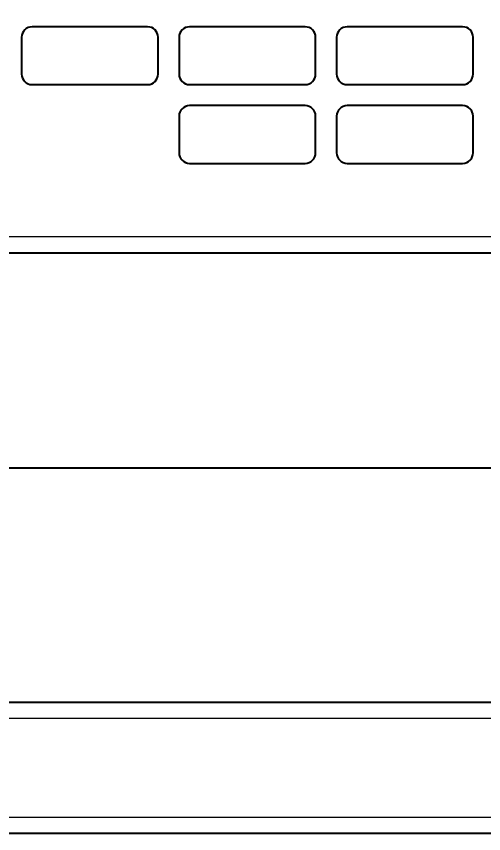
# Model space of a CAD drawing. Header units: millimetres. Extents: x -824 to 1032, y 378 to 1984.
# Drawn here: x -660 to -571, y 430.5 to 586.1 of the extents above; entities that cross this region are included whole.
import ezdxf

# ---------------------------------------------------------------- set-up
doc = ezdxf.new("R2010")
doc.units = ezdxf.units.MM
doc.layers.add('FORMAT', color=7, linetype='Continuous')
doc.styles.add('SLDTEXTSTYLE0', font='TXT', dxfattribs={"width": 0.75})
doc.dimstyles.new('SLDDIMSTYLE0', dxfattribs={"dimtxt": 20, "dimasz": 10, "dimexe": 0, "dimexo": 0.0625, "dimgap": 5, "dimtad": 2, "dimdec": 1, "dimrnd": 1e-09, "dimzin": 12, "dimdsep": 46, "dimtxsty": 'SLDTEXTSTYLE0', "dimsah": 1, "dimcen": 0.09, "dimadec": 0, "dimazin": 3, "dimtfac": 1, "dimtofl": 0, "dimtmove": 0, "dimatfit": 3, "dimfxl": 0, "dimfrac": 2, "dimtolj": 1, "dimtzin": 12, "dimarcsym": 0})

# ---------------------------------------------------------------- blocks, each defined once
blk = doc.blocks.new('_D_4')
at = {"layer": 'FORMAT'}
for p, q in [((-704.03, 1182.58), (-704.03, 499.09)), ((-48.03, 1182.58), (-48.03, 499.09)), ((-704.03, 500.09), (-48.03, 500.09))]:
    blk.add_line(p, q, dxfattribs=at)
for points in [[(-704.03, 500.09), (-694.03, 498.55), (-694.03, 501.62)], [(-48.03, 500.09), (-58.03, 501.62), (-58.03, 498.55)]]:
    blk.add_solid(points, dxfattribs=at)
at = {"layer": 'FORMAT', "insert": (-398.2, 525.87), "char_height": 20, "attachment_point": 1, "style": 'SLDTEXTSTYLE0'}
blk.add_mtext('656', dxfattribs=at)

msp = doc.modelspace()

# ---------------------------------------------------------------- linework, layer by layer
at = {"color": 7, "linetype": 'Continuous', "lineweight": 25}
for p, q in [((-635.03, 584.09), (-657.03, 584.09)), ((-605.03, 584.09), (-627.03, 584.09)), ((-575.03, 584.09), (-597.03, 584.09)), ((-659.03, 582.09), (-659.03, 575.09)), ((-633.03, 575.09), (-633.03, 582.09)), ((-629.03, 582.09), (-629.03, 575.09)), ((-603.03, 575.09), (-603.03, 582.09)), ((-599.03, 582.09), (-599.03, 575.09)), ((-573.03, 575.09), (-573.03, 582.09)), ((-657.03, 573.09), (-635.03, 573.09)), ((-627.03, 573.09), (-605.03, 573.09)), ((-597.03, 573.09), (-575.03, 573.09)), ((-605.03, 569.09), (-627.03, 569.09)), ((-575.03, 569.09), (-597.03, 569.09)), ((-629.03, 567.09), (-629.03, 560.09)), ((-603.03, 560.09), (-603.03, 567.09)), ((-599.03, 567.09), (-599.03, 560.09)), ((-573.03, 560.09), (-573.03, 567.09)), ((-627.03, 558.09), (-605.03, 558.09)), ((-597.03, 558.09), (-575.03, 558.09)), ((-676.08, 541.08), (-75.48, 541.08)), ((-61.53, 455.46), (-690.53, 455.46)), ((-64.38, 430.46), (-687.58, 430.46))]:
    msp.add_line(p, q, dxfattribs=at)
at = {"color": 8, "linetype": 'Continuous', "lineweight": 18}
for p, q in [((-676.08, 544.18), (-75.48, 544.18)), ((-61.53, 452.36), (-690.53, 452.36)), ((-64.05, 433.56), (-687.91, 433.56))]:
    msp.add_line(p, q, dxfattribs=at)
at = {"color": 7, "linetype": 'Continuous', "lineweight": 25}
for centre, start, end in [((-657.03, 582.09), 90, 180), ((-635.03, 582.09), 0, 90), ((-627.03, 582.09), 90, 180), ((-605.03, 582.09), 0, 90), ((-597.03, 582.09), 90, 180), ((-575.03, 582.09), 0, 90), ((-657.03, 575.09), 180, 270), ((-635.03, 575.09), 270, 0), ((-627.03, 575.09), 180, 270), ((-605.03, 575.09), 270, 0), ((-597.03, 575.09), 180, 270), ((-575.03, 575.09), 270, 0), ((-627.03, 567.09), 90, 180), ((-605.03, 567.09), 0, 90), ((-597.03, 567.09), 90, 180), ((-575.03, 567.09), 0, 90), ((-627.03, 560.09), 180, 270), ((-605.03, 560.09), 270, 0), ((-597.03, 560.09), 180, 270), ((-575.03, 560.09), 270, 0)]:
    msp.add_arc(centre, 2, start, end, dxfattribs=at)

# ---------------------------------------------------------------- dimensions: what is measured, and where the dimension line sits
at = {"layer": 'FORMAT'}
dim = msp.add_linear_dim(base=(-48.03, 500.09), p1=(-704.03, 1182.59), p2=(-48.03, 1182.59), angle=0, dimstyle='SLDDIMSTYLE0', dxfattribs=at)
dim.commit()
dim.dimension.update_dxf_attribs({"geometry": '_D_4', "text_midpoint": (-376.03, 500.09), "dimtype": 160})

doc.saveas('drawing.dxf')
